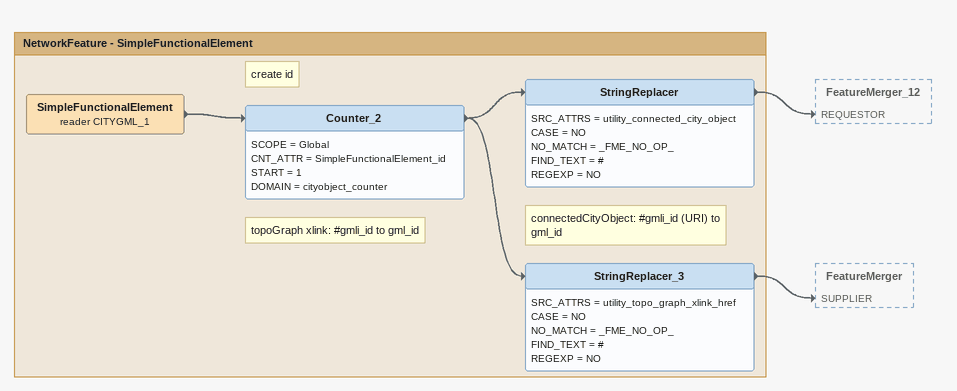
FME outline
Bookmark: NetworkFeature - SimpleFunctionalElement
SimpleFunctionalElement (reader CITYGML_1)
    -> Counter_2
Note: create id
Counter_2
    SCOPE = Global
    CNT_ATTR = SimpleFunctionalElement_id
    START = 1
    DOMAIN = cityobject_counter
    -> StringReplacer_3
    -> StringReplacer
Note: connectedCityObject: #gmli_id (URI) to gml_id
StringReplacer
    SRC_ATTRS = utility_connected_city_object
    CASE = NO
    NO_MATCH = _FME_NO_OP_
    FIND_TEXT = #
    REGEXP = NO
    -> FeatureMerger_12 [REQUESTOR]
Note: topoGraph xlink: #gmli_id to gml_id
StringReplacer_3
    SRC_ATTRS = utility_topo_graph_xlink_href
    CASE = NO
    NO_MATCH = _FME_NO_OP_
    FIND_TEXT = #
    REGEXP = NO
    -> FeatureMerger [SUPPLIER]
